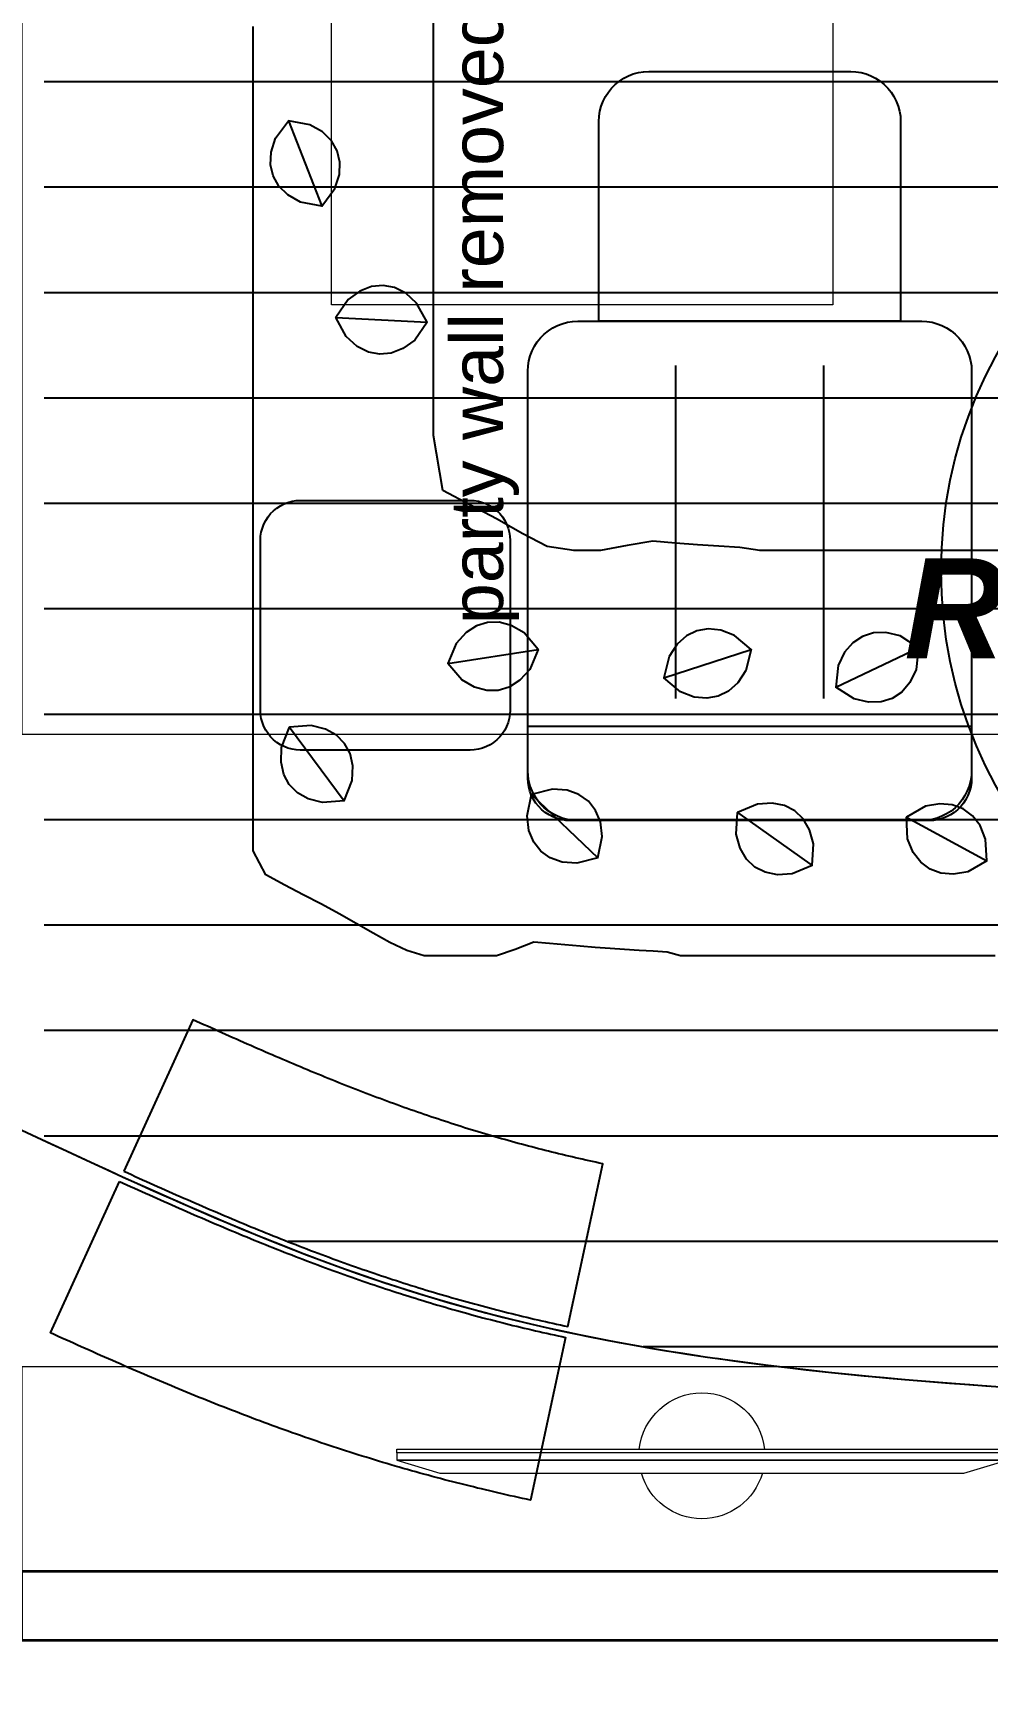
# Model space of a CAD drawing. Header units: millimetres. Extents: x 0 to 125073, y 0 to 71249.
# Drawn here: x 62844 to 64564, y 40288 to 43261 of the extents above; entities that cross this region are included whole.
import ezdxf
from ezdxf.enums import TextEntityAlignment as Align

# ---------------------------------------------------------------- set-up
doc = ezdxf.new("R2010")
doc.units = ezdxf.units.MM
doc.layers.add('DA_FURNITURE', color=102, linetype='Continuous', lineweight=5, true_color=0xc2666666)
doc.layers.add('DA_TEXT IN SQ.FT', color=193, linetype='Continuous', lineweight=9)
doc.layers.add('DA_WALL', color=7, linetype='Continuous', lineweight=35)
for name, color, linetype in [('PROP-FLOOR', 41, 'CONTINUOUS'), ('PROP-FURN', 9, 'CONTINUOUS'), ('PROP-GLAZ', 4, 'CONTINUOUS'), ('PROP-TEXT', 3, 'CONTINUOUS')]:
    doc.layers.add(name, color=color, linetype=linetype)
doc.styles.get("Standard").update_dxf_attribs({"font": 'arial.ttf'})

# ---------------------------------------------------------------- blocks, each defined once
blk = doc.blocks.new('34ty3v4y5')
at = {"layer": 'DA_FURNITURE'}
for p, q in [((4713.8694, 1084.9178), (4713.8694, 1085.0532)), ((4713.8694, 1085.0532), (4714.8908, 1085.0532)), ((4714.0869, 1084.9212), (4714.0869, 1085.0532)), ((4714.8908, 1085.0532), (4714.8908, 1084.3602)), ((4715.199, 1085.0711), (4715.1791, 1085.037)), ((4715.5017, 1084.9711), (4715.5838, 1085.0532)), ((4715.1789, 1085.0345), (4715.0843, 1084.793)), ((4713.8694, 1084.9212), (4714.8908, 1084.9212)), ((4714.0575, 1084.3602), (4714.0575, 1084.9212)), ((4714.8861, 1084.9178), (4714.0575, 1084.9178)), ((4714.0575, 1084.43), (4714.0575, 1084.9178)), ((4714.0612, 1084.9178), (4714.0612, 1084.8188)), ((4714.8861, 1084.9212), (4714.9798, 1084.9212)), ((4714.8861, 1084.9178), (4714.8861, 1084.8188)), ((4715.126, 1084.9166), (4715.1283, 1084.901)), ((4714.8854, 1084.8735), (4714.8884, 1084.854)), ((4714.8891, 1084.8529), (4714.9284, 1084.7293)), ((4714.8861, 1084.8188), (4714.0612, 1084.8188)), ((4715.6271, 1084.8351), (4715.6112, 1084.8079)), ((4715.6033, 1084.8019), (4715.5049, 1084.7021)), ((4715.3917, 1084.7476), (4715.3795, 1084.732)), ((4715.3792, 1084.7308), (4715.3161, 1084.6176)), ((4715.4162, 1084.6039), (4715.3155, 1084.5223)), ((4715.434, 1084.6149), (4715.4169, 1084.605)), ((4715.5633, 1084.5983), (4715.5083, 1084.5506)), ((4715.5636, 1084.598), (4715.5803, 1084.612)), ((4715.5378, 1084.4124), (4715.4109, 1084.365)), ((4715.538, 1084.412), (4715.5586, 1084.4188)), ((4715.4518, 1084.3803), (4715.4518, 1082.5652)), ((4715.4518, 1084.1897), (4715.5838, 1084.1897)), ((4714.8908, 1084.1622), (4715.4518, 1084.1622)), ((4715.3494, 1082.5692), (4715.3494, 1084.1622)), ((4715.4484, 1082.5692), (4715.4484, 1084.1622)), ((4715.4518, 1084.1347), (4715.5838, 1084.1347)), ((4715.4518, 1082.5652), (4715.0558, 1082.5652)), ((4715.0558, 1082.5652), (4715.0558, 1082.4332)), ((4715.4484, 1082.5692), (4715.3494, 1082.5692)), ((4715.4518, 1082.5652), (4715.5838, 1082.4332))]:
    blk.add_line(p, q, dxfattribs=at)
at = {"layer": 'DA_FURNITURE', "ltscale": 0.5}
blk.add_lwpolyline([(4715.5838, 1082.4332), (4713.2478, 1082.4332), (4713.2478, 1084.7232), (4713.8694, 1084.7232), (4713.8694, 1085.0532), (4715.1891, 1085.0541), (4715.199, 1085.0711, -0.266357), (4715.2107, 1085.0778, -0.055179), (4715.3361, 1085.0532), (4715.5838, 1085.0532), (4715.5838, 1084.8996, -0.027882), (4715.6262, 1084.85, -0.30437), (4715.6271, 1084.8351), (4715.6112, 1084.8079, -0.195374), (4715.6033, 1084.8019), (4715.5838, 1084.7821), (4715.5838, 1082.4332)], format="xyb", dxfattribs=at)
at = {"layer": 'DA_FURNITURE'}
for points in [[(4714.8908, 1082.4332), (4714.8908, 1085.0532), (4715.1886, 1085.0532)], [(4715.3361, 1085.0532), (4715.5838, 1085.0532), (4715.5838, 1084.8996)], [(4714.8908, 1084.3602), (4713.8694, 1084.3602), (4713.8694, 1084.9178)], [(4715.5838, 1084.7821), (4715.5838, 1082.4332), (4714.8908, 1082.4332)], [(4714.8908, 1082.4332), (4714.8908, 1082.4332), (4713.2478, 1082.4332), (4713.2478, 1084.7232), (4713.8694, 1084.7232)]]:
    blk.add_lwpolyline(points, dxfattribs=at)
for points in [[(4715.4518, 1082.5652), (4715.4518, 1084.1622), (4715.4518, 1084.1622), (4715.4518, 1082.5652)], [(4714.0213, 1082.9914), (4714.5738, 1082.9914), (4714.5738, 1083.895), (4714.0213, 1083.895)]]:
    blk.add_lwpolyline(points, close=True, dxfattribs=at)
for centre, radius, start, end in [((4715.2107, 1085.0643), 0.0135, 85.0502, 149.6593), ((4715.1614, 1084.495), 0.5849, 37.3741, 85.0502), ((4715.1815, 1085.0356), 0.00281, 149.6593, 257.5837), ((4714.9925, 1084.1865), 0.8671, 45.2113, 77.45), ((4715.0521, 1084.6378), 0.2925, 76.4026, 124.0786), ((4715.0837, 1084.4649), 0.4335, 84.2398, 116.4785), ((4715.1193, 1084.9155), 0.00673, 8.6878, 76.4026), ((4714.892, 1084.8745), 0.00673, 124.0786, 188.6878), ((4714.8897, 1084.8542), 0.0014, 188.6878, 296.6122), ((4715.4184, 1084.991), 0.2232, 217.5398, 267.2522), ((4715.6155, 1084.8419), 0.0135, 329.6593, 37.3741), ((4715.5998, 1084.8146), 0.0132, 285.4399, 329.6593), ((4715.0904, 1084.7906), 0.0066, 158.5957, 226.2769), ((4715.5726, 1085.2948), 0.7042, 226.2769, 249.4924), ((4714.96, 1085.078), 0.3521, 265.3053, 294.7986), ((4715.1063, 1084.7613), 0.0033, 294.7986, 352.6052), ((4715.397, 1084.7434), 0.00673, 77.2947, 141.9038), ((4715.3341, 1084.4647), 0.2925, 32.1956, 77.2947), ((4714.9315, 1084.7303), 0.0033, 197.6242, 265.3053), ((4715.3806, 1084.7312), 0.0014, 141.9038, 249.8282), ((4715.2374, 1084.3376), 0.4174, 38.5947, 70.0073), ((4715.3189, 1084.616), 0.0033, 150.8402, 218.5214), ((4715.5916, 1084.8332), 0.3521, 218.5214, 230.1035), ((4715.4176, 1084.6038), 0.0014, 120.0661, 227.9905), ((4715.1383, 1084.2917), 0.4174, 16.757, 48.1696), ((4715.4374, 1084.609), 0.00673, 55.457, 120.0661), ((4715.2754, 1084.3737), 0.2925, 10.3579, 55.457), ((4715.576, 1084.617), 0.0066, 310.0568, 32.1956), ((4715.3175, 1084.5197), 0.0033, 129.0025, 196.6837), ((4715.6517, 1084.6199), 0.3521, 196.6837, 226.177), ((4715.5566, 1084.4251), 0.0066, 288.2192, 10.3579), ((4715.4101, 1084.3682), 0.0033, 226.177, 283.9836)]:
    blk.add_arc(centre, radius, start, end, dxfattribs=at)
blk = doc.blocks.new('nftujfuk')
at = {"layer": 'DA_FURNITURE', "ltscale": 5, "elevation": 0}
for points in [[(3568.3786, 921.4537), (3568.3704, 921.4537), (3568.3704, 920.0761), (3568.3786, 920.0761)], [(3568.3786, 921.4537), (3568.3949, 921.4537), (3568.3949, 920.0761), (3568.3786, 920.0761)], [(3568.4245, 921.356), (3568.4245, 920.1738), (3568.3949, 920.0761), (3568.3949, 921.4537)]]:
    blk.add_lwpolyline(points, close=True, dxfattribs=at)
at = {"layer": 'DA_FURNITURE'}
for start, end in [(95.9312, 264.0688), (286.0862, 73.9138)]:
    blk.add_arc((3568.3851, 920.7649), 0.1421, start, end, dxfattribs=at)
blk = doc.blocks.new('SRAFGADFGDFG')
at = {"layer": 'DA_FURNITURE'}
blk.add_lwpolyline([(-38218.6, 80816.5), (-35863.6, 80816.5), (-35863.6, 81185), (-38218.6, 81185)], close=True, dxfattribs=at)
for name, p, xscale, yscale, zscale, rotation in [('34ty3v4y5', (-1120651.8, -4630922.3), -1000, 1000, 1000, 270), ('nftujfuk', (698265.1, 2930486.3, 0), -798.5297558340442, 798.5297558340442, 798.5297558340299, 90)]:
    blk.add_blockref(name, p, dxfattribs=dict(at, xscale=xscale, yscale=yscale, zscale=zscale, rotation=rotation))
blk = doc.blocks.new('14TH 2')
at = {"layer": 'DA_WALL'}
blk.add_lwpolyline([(6318.4727, 1266.6421), (6316.2427, 1266.6421), (6316.2427, 1266.7671), (6318.5977, 1266.7671), (6318.5977, 1263.8971), (6318.4727, 1263.8971), (6318.4727, 1266.6421)], close=True, dxfattribs=at)
blk = doc.blocks.new('A$Cfed68cb1')
at = {"layer": 'DA_TEXT IN SQ.FT', "insert": (-43.9197, -16.4305), "char_height": 0.18, "attachment_point": 7}
blk.add_mtext_dynamic_manual_height_columns('{\\fArial|b1|i1|c0|p34;\\P\\pxqc;RERA :1242SQ.FT}', width=2.985736, gutter_width=12.5, heights=[-0.507], dxfattribs=at)

msp = doc.modelspace()

# ---------------------------------------------------------------- linework, layer by layer
at = {"layer": 'PROP-FLOOR'}
for p, q in [((62864, 43174), (67904, 43174)), ((62864, 42984), (67904, 42984)), ((62864, 42794), (67904, 42794)), ((62864, 42604), (67904, 42604)), ((62864, 42414), (67904, 42414)), ((62864, 42224), (67904, 42224)), ((62864, 42034), (67904, 42034)), ((62864, 41844), (67904, 41844)), ((62864, 41654), (67904, 41654)), ((62864, 41464), (67904, 41464)), ((62864, 41274), (67904, 41274)), ((63304, 41084), (67904, 41084)), ((63944, 40894), (67904, 40894))]:
    msp.add_line(p, q, dxfattribs=at)
for points in [[(64588.22142, 42328.86), (64555.6823, 42328.86), (64523.30171, 42328.86), (64491, 42328.86), (64458.69829, 42328.86), (64426.3177, 42328.86), (64393.77858, 42328.86), (64360.99973, 42328.86), (64327.89754, 42328.86), (64294.38518, 42328.86), (64260.3716, 42328.86), (64225.76052, 42328.86), (64190.44928, 42328.86), (64154.32753, 42328.86), (64118.20483, 42334.03129), (64080.64731, 42336.35471), (64042.02436, 42338.89757), (64002.23291, 42341.81938), (63961.24807, 42345.59722), (63915.40315, 42337.52348), (63867.07962, 42328.86), (63818.94816, 42328.86), (63770.85149, 42336.17298), (63726.1318, 42359.14138), (63680.61336, 42385.02255), (63632.81752, 42410.54997), (63582.91981, 42436.97591), (63566, 42536.03353), (63566, 42663.55529), (63566, 42783.81652), (63566, 42897.68983), (63566, 43005.92785), (63566, 43109.18427), (63566, 43208.03061), (63566, 43302.96994)], [(62824, 41284), (62860.3522, 41267.07634), (62896.7044, 41250.19867), (62933.0566, 41233.38905), (62969.40881, 41216.67176), (63005.76101, 41200.07324), (63042.11321, 41183.62196), (63078.46541, 41167.34824), (63114.81761, 41151.28389), (63151.16981, 41135.46182), (63187.52201, 41119.91545), (63223.87421, 41104.67816), (63260.22642, 41089.78256), (63296.57862, 41075.25973), (63332.93082, 41061.13854), (63369.28302, 41047.44489), (63405.63522, 41034.2012), (63441.98742, 41021.42583), (63478.33962, 41009.13283), (63514.69182, 40997.33179), (63551.04403, 40986.02778), (63587.39623, 40975.22163), (63623.74843, 40964.91012), (63660.10063, 40955.08649), (63696.45283, 40945.74082), (63732.80503, 40936.86061), (63769.15723, 40928.43124), (63805.50943, 40920.43647), (63841.86164, 40912.85892), (63878.21384, 40905.68045), (63914.56604, 40898.88252), (63950.91824, 40892.44649), (63987.27044, 40886.35388), (64023.62264, 40880.58654), (64059.97484, 40875.12681), (64096.32704, 40869.95765), (64132.67925, 40865.06269), (64169.03145, 40860.42629), (64205.38365, 40856.03359), (64241.73585, 40851.8705), (64278.08805, 40847.92369), (64314.44025, 40844.1806), (64350.79245, 40840.6294), (64387.14465, 40837.25897), (64423.49686, 40834.05889), (64459.84906, 40831.01936), (64496.20126, 40828.1312), (64532.55346, 40825.38582), (64568.90566, 40822.77516)]]:
    msp.add_lwpolyline(points, dxfattribs=at)
for points in [[(63364.91339, 42949.67428), (63388.41567, 42981.06546), (63396.33972, 43006.33731), (63397.27156, 43028.86253), (63392.45746, 43049.13067), (63382.18987, 43067.25661), (63366.17633, 43083.12546), (63343.17059, 43096.24769), (63304.58661, 43103.25058), (63364.91339, 42949.67428), (63326.32941, 42956.67717), (63303.32367, 42969.7994), (63287.31013, 42985.66825), (63277.04254, 43003.79419), (63272.22844, 43024.06232), (63273.16028, 43046.58755), (63281.08433, 43071.8594), (63304.58661, 43103.25058)], [(63554.65003, 42740.45634), (63535.69142, 42774.78322), (63515.90912, 42792.39337), (63495.7571, 42802.50031), (63475.30127, 42806.44137), (63454.55709, 42804.53039), (63433.50909, 42796.45353), (63412.09138, 42780.87346), (63389.84997, 42748.57666), (63554.65003, 42740.45634), (63532.40862, 42708.15953), (63510.99091, 42692.57946), (63489.94291, 42684.5026), (63469.19873, 42682.59163), (63448.7429, 42686.53268), (63428.59088, 42696.63962), (63408.80858, 42714.24978), (63389.84997, 42748.57666)], [(63754.72014, 42150.62642), (63729.21256, 42180.41109), (63706.27824, 42193.65775), (63684.49892, 42199.48142), (63663.66873, 42199.20512), (63643.73937, 42193.13935), (63624.75914, 42180.97362), (63606.93392, 42161.38489), (63591.68196, 42125.25815), (63754.72014, 42150.62642), (63739.46819, 42114.49968), (63721.64296, 42094.91095), (63702.66273, 42082.74522), (63682.73337, 42076.67945), (63661.90319, 42076.40315), (63640.12386, 42082.22682), (63617.18954, 42095.47347), (63591.68196, 42125.25815)], [(64138.35831, 42150.42059), (64108.45462, 42175.78854), (64083.71149, 42185.23493), (64061.28464, 42187.53501), (64040.76123, 42183.96251), (64022.04438, 42174.81633), (64005.23098, 42159.79756), (63990.73386, 42137.63249), (63981.39729, 42099.54585), (64138.35831, 42150.42059), (64129.02174, 42112.33395), (64114.52462, 42090.16887), (64097.71122, 42075.1501), (64078.99437, 42066.00393), (64058.47096, 42062.43142), (64036.04411, 42064.7315), (64011.30098, 42074.17789), (63981.39729, 42099.54585)], [(64440.36247, 42153.58159), (64407.37975, 42174.79252), (64381.60847, 42180.89972), (64359.074, 42180.2277), (64339.19943, 42173.98474), (64321.84937, 42162.4544), (64307.15922, 42145.35313), (64295.70588, 42121.47264), (64291.46398, 42082.48841), (64440.36247, 42153.58159), (64436.12057, 42114.59736), (64424.66724, 42090.71687), (64409.97708, 42073.6156), (64392.62703, 42062.08526), (64372.75246, 42055.8423), (64350.21799, 42055.17028), (64324.44671, 42061.27748), (64291.46398, 42082.48841)], [(63405.11944, 41877.76056), (63419.58094, 41914.21092), (63420.61038, 41940.67594), (63415.6109, 41962.6591), (63405.65707, 41980.95921), (63391.00107, 41995.76376), (63371.39071, 42006.88526), (63345.75144, 42013.5249), (63306.68009, 42010.1792), (63405.11944, 41877.76056), (63366.04809, 41874.41487), (63340.40882, 41881.05451), (63320.79846, 41892.17601), (63306.14246, 41906.98056), (63296.18863, 41925.28067), (63291.18915, 41947.26383), (63292.21858, 41973.72885), (63306.68009, 42010.1792)], [(63862.16133, 41775.01413), (63870.2306, 41813.38926), (63866.75613, 41839.6454), (63858.10033, 41860.46201), (63845.18668, 41876.80858), (63828.23191, 41888.91266), (63807.01929, 41896.54671), (63780.62533, 41898.74123), (63742.68764, 41888.81676), (63862.16133, 41775.01413), (63824.22363, 41765.08965), (63797.82967, 41767.28417), (63776.61705, 41774.91822), (63759.66228, 41787.0223), (63746.74863, 41803.36888), (63738.09283, 41824.18548), (63734.61837, 41850.44163), (63742.68764, 41888.81676)], [(64248.3961, 41760.98412), (64250.93363, 41800.11627), (64243.76555, 41825.61284), (64232.24115, 41844.98918), (64217.13689, 41859.3361), (64198.63498, 41868.90962), (64176.5532, 41873.45372), (64150.1151, 41871.87758), (64113.97139, 41856.66588), (64248.3961, 41760.98412), (64212.25239, 41745.77242), (64185.8143, 41744.19628), (64163.73252, 41748.74038), (64145.2306, 41758.3139), (64130.12634, 41772.66082), (64118.60194, 41792.03716), (64111.43386, 41817.53373), (64113.97139, 41856.66588)], [(64563.40056, 41769.27239), (64561.29034, 41808.4299), (64551.15598, 41832.8993), (64537.42001, 41850.77603), (64520.72438, 41863.23512), (64501.21973, 41870.55233), (64478.75542, 41872.45191), (64452.6895, 41867.75881), (64418.59944, 41848.37761), (64563.40056, 41769.27239), (64529.3105, 41749.89119), (64503.24458, 41745.19809), (64480.78027, 41747.09767), (64461.27562, 41754.41488), (64444.57999, 41766.87397), (64430.84402, 41784.7507), (64420.70966, 41809.2201), (64418.59944, 41848.37761)]]:
    msp.add_lwpolyline(points, close=True, dxfattribs=at)
at = {"layer": 'PROP-FURN'}
for p, q in [((64002.66667, 42062), (64002.66667, 42662)), ((64269.33333, 42062), (64269.33333, 42662))]:
    msp.add_line(p, q, dxfattribs=at)
msp.add_lwpolyline([(64578.40851, 41598), (64556.50972, 41598), (64534.65096, 41598), (64512.81883, 41598), (64491, 41598), (64469.18117, 41598), (64447.34904, 41598), (64425.49028, 41598), (64403.59149, 41598), (64381.63917, 41598), (64359.61971, 41598), (64337.5193, 41598), (64315.32396, 41598), (64293.01945, 41598), (64270.59127, 41598), (64248.02461, 41598), (64225.3043, 41598), (64202.41476, 41598), (64179.34, 41598), (64156.06351, 41598), (64132.56827, 41598), (64108.83665, 41598), (64084.85038, 41598), (64060.59048, 41598), (64036.03721, 41598), (64011.16996, 41598), (63987.22274, 41604.98822), (63962.01571, 41606.52542), (63936.46933, 41608.12798), (63910.56273, 41609.80229), (63884.27616, 41611.56429), (63857.59321, 41613.44743), (63830.50393, 41615.51267), (63803.00835, 41617.85738), (63775.11901, 41620.61786), (63746.59404, 41622.96264), (63713.16642, 41609.7074), (63679.32922, 41598.30721), (63647.86435, 41598), (63615.74058, 41598), (63582.82184, 41598), (63549.05744, 41598), (63517.82634, 41607.8824), (63487.56571, 41622.42612), (63457.39432, 41638.92079), (63426.93959, 41656.33054), (63395.88292, 41673.89534), (63364.01871, 41691.23644), (63331.29395, 41708.39185), (63297.82142, 41725.78002), (63263.86461, 41744.10258), (63241, 41787.70009), (63241, 41877.96423), (63241, 41965.43498), (63241, 42050.29094), (63241, 42132.69708), (63241, 42212.8061), (63241, 42290.75957), (63241, 42366.68895), (63241, 42440.71661), (63241, 42512.95656), (63241, 42583.51526), (63241, 42652.49225), (63241, 42719.9808), (63241, 42786.06839), (63241, 42850.83726), (63241, 42914.36479), (63241, 42976.72396), (63241, 43037.98369), (63241, 43098.20917), (63241, 43157.46217), (63241, 43215.80129), (63241, 43273.28228)], dxfattribs=at)
for points in [[(63864, 43102), (63864.49303, 43111.40756), (63865.96672, 43120.71205), (63868.40491, 43129.81153), (63871.78091, 43138.6063), (63876.05771, 43147), (63881.18847, 43154.90067), (63887.11697, 43162.22175), (63893.77825, 43168.88303), (63901.09933, 43174.81153), (63909, 43179.94229), (63917.3937, 43184.21909), (63926.18847, 43187.59509), (63935.28795, 43190.03328), (63944.59244, 43191.50697), (63954, 43192), (64318, 43192), (64327.40756, 43191.50697), (64336.71205, 43190.03328), (64345.81153, 43187.59509), (64354.6063, 43184.21909), (64363, 43179.94229), (64370.90067, 43174.81153), (64378.22175, 43168.88303), (64384.88303, 43162.22175), (64390.81153, 43154.90067), (64395.94229, 43147), (64400.21909, 43138.6063), (64403.59509, 43129.81153), (64406.03328, 43120.71205), (64407.50697, 43111.40756), (64408, 43102), (64408, 42742), (63864, 42742)], [(63736, 42652), (63736.49303, 42661.40756), (63737.96672, 42670.71205), (63740.40491, 42679.81153), (63743.78091, 42688.6063), (63748.05771, 42697), (63753.18847, 42704.90067), (63759.11697, 42712.22175), (63765.77825, 42718.88303), (63773.09933, 42724.81153), (63781, 42729.94229), (63789.3937, 42734.21909), (63798.18847, 42737.59509), (63807.28795, 42740.03328), (63816.59244, 42741.50697), (63826, 42742), (64446, 42742), (64455.40756, 42741.50697), (64464.71205, 42740.03328), (64473.81153, 42737.59509), (64482.6063, 42734.21909), (64491, 42729.94229), (64498.90067, 42724.81153), (64506.22175, 42718.88303), (64512.88303, 42712.22175), (64518.81153, 42704.90067), (64523.94229, 42697), (64528.21909, 42688.6063), (64531.59509, 42679.81153), (64534.03328, 42670.71205), (64535.50697, 42661.40756), (64536, 42652), (64536, 41932), (64535.50697, 41922.59244), (64534.03328, 41913.28795), (64531.59509, 41904.18847), (64528.21909, 41895.3937), (64523.94229, 41887), (64518.81153, 41879.09933), (64512.88303, 41871.77825), (64506.22175, 41865.11697), (64498.90067, 41859.18847), (64491, 41854.05771), (64482.6063, 41849.78091), (64473.81153, 41846.40491), (64464.71205, 41843.96672), (64455.40756, 41842.49303), (64446, 41842), (63826, 41842), (63816.59244, 41842.49303), (63807.28795, 41843.96672), (63798.18847, 41846.40491), (63789.3937, 41849.78091), (63781, 41854.05771), (63773.09933, 41859.18847), (63765.77825, 41865.11697), (63759.11697, 41871.77825), (63753.18847, 41879.09933), (63748.05771, 41887), (63743.78091, 41895.3937), (63740.40491, 41904.18847), (63737.96672, 41913.28795), (63736.49303, 41922.59244), (63736, 41932)], [(63254, 42347), (63254.39442, 42354.52605), (63255.57337, 42361.96964), (63257.52393, 42369.24922), (63260.22473, 42376.28504), (63263.64617, 42383), (63267.75078, 42389.32054), (63272.49357, 42395.1774), (63277.8226, 42400.50643), (63283.67946, 42405.24922), (63290, 42409.35383), (63296.71496, 42412.77527), (63303.75078, 42415.47607), (63311.03036, 42417.42663), (63318.47395, 42418.60558), (63326, 42419), (63632, 42419), (63639.52605, 42418.60558), (63646.96964, 42417.42663), (63654.24922, 42415.47607), (63661.28504, 42412.77527), (63668, 42409.35383), (63674.32054, 42405.24922), (63680.1774, 42400.50643), (63685.50643, 42395.1774), (63690.24922, 42389.32054), (63694.35383, 42383), (63697.77527, 42376.28504), (63700.47607, 42369.24922), (63702.42663, 42361.96964), (63703.60558, 42354.52605), (63704, 42347), (63704, 42041), (63703.60558, 42033.47395), (63702.42663, 42026.03036), (63700.47607, 42018.75078), (63697.77527, 42011.71496), (63694.35383, 42005), (63690.24922, 41998.67946), (63685.50643, 41992.8226), (63680.1774, 41987.49357), (63674.32054, 41982.75078), (63668, 41978.64617), (63661.28504, 41975.22473), (63654.24922, 41972.52393), (63646.96964, 41970.57337), (63639.52605, 41969.39442), (63632, 41969), (63326, 41969), (63318.47395, 41969.39442), (63311.03036, 41970.57337), (63303.75078, 41972.52393), (63296.71496, 41975.22473), (63290, 41978.64617), (63283.67946, 41982.75078), (63277.8226, 41987.49357), (63272.49357, 41992.8226), (63267.75078, 41998.67946), (63263.64617, 42005), (63260.22473, 42011.71496), (63257.52393, 42018.75078), (63255.57337, 42026.03036), (63254.39442, 42033.47395), (63254, 42041)], [(63736, 42012), (64536, 42012), (64536, 41918.5), (64535.58092, 41910.50357), (64534.32829, 41902.59476), (64532.25582, 41894.8602), (64529.38623, 41887.38465), (64525.75094, 41880.25), (64521.3898, 41873.53443), (64516.35058, 41867.31151), (64510.68849, 41861.64942), (64504.46557, 41856.6102), (64497.75, 41852.24906), (64490.61535, 41848.61377), (64483.1398, 41845.74418), (64475.40524, 41843.67171), (64467.49643, 41842.41908), (64459.5, 41842), (63812.5, 41842), (63804.50357, 41842.41908), (63796.59476, 41843.67171), (63788.8602, 41845.74418), (63781.38465, 41848.61377), (63774.25, 41852.24906), (63767.53443, 41856.6102), (63761.31151, 41861.64942), (63755.64942, 41867.31151), (63750.6102, 41873.53443), (63746.24906, 41880.25), (63742.61377, 41887.38465), (63739.74418, 41894.8602), (63737.67171, 41902.59476), (63736.41908, 41910.50357), (63736, 41918.5)], [(63008.13793, 41209.97787), (63014.87503, 41206.91564), (63021.60912, 41203.85998), (63028.34298, 41200.8098), (63035.07663, 41197.76529), (63041.81005, 41194.72665), (63048.54323, 41191.69408), (63055.27619, 41188.66778), (63062.00892, 41185.64794), (63068.7414, 41182.63477), (63075.47365, 41179.62847), (63082.20566, 41176.62925), (63088.93742, 41173.63732), (63095.66894, 41170.65287), (63102.40021, 41167.67613), (63109.13123, 41164.7073), (63115.862, 41161.74659), (63122.59251, 41158.79421), (63129.32276, 41155.85038), (63136.05276, 41152.91531), (63142.7825, 41149.9892), (63149.51199, 41147.07229), (63156.2412, 41144.16477), (63162.97016, 41141.26686), (63169.69885, 41138.37877), (63176.42728, 41135.50073), (63183.15545, 41132.63293), (63189.88334, 41129.77559), (63196.61098, 41126.92893), (63203.33834, 41124.09315), (63210.06544, 41121.26846), (63216.79228, 41118.45507), (63223.51885, 41115.65318), (63230.24515, 41112.863), (63236.9712, 41110.08474), (63243.69697, 41107.31858), (63250.42249, 41104.56474), (63257.14775, 41101.82341), (63263.87275, 41099.09477), (63270.59749, 41096.37903), (63277.32197, 41093.67638), (63284.0462, 41090.98699), (63290.77019, 41088.31105), (63297.49392, 41085.64874), (63304.21741, 41083.00023), (63310.94065, 41080.36571), (63317.66366, 41077.74533), (63324.38643, 41075.13927), (63331.10896, 41072.54768), (63337.83127, 41069.97072), (63344.55335, 41067.40855), (63351.27521, 41064.86131), (63357.99686, 41062.32915), (63364.71829, 41059.81221), (63371.43951, 41057.31063), (63378.16053, 41054.82453), (63384.88136, 41052.35404), (63391.60198, 41049.89928), (63398.32243, 41047.46037), (63405.04268, 41045.03742), (63411.76277, 41042.63053), (63418.48268, 41040.23982), (63425.20242, 41037.86536), (63431.922, 41035.50726), (63438.64143, 41033.1656), (63445.36072, 41030.84046), (63452.07986, 41028.53191), (63458.79886, 41026.24002), (63465.51774, 41023.96486), (63472.23649, 41021.70649), (63478.95513, 41019.46496), (63485.67366, 41017.24031), (63492.39208, 41015.0326), (63499.11041, 41012.84186), (63505.82864, 41010.66812), (63512.5468, 41008.51141), (63519.26487, 41006.37175), (63525.98288, 41004.24916), (63532.70082, 41002.14365), (63539.41871, 41000.05523), (63546.13654, 40997.9839), (63552.85433, 40995.92967), (63559.57208, 40993.89251), (63566.2898, 40991.87242), (63573.0075, 40989.86938), (63579.72518, 40987.88338), (63586.44284, 40985.91438), (63593.1605, 40983.96236), (63599.87816, 40982.02729), (63606.59583, 40980.10912), (63613.31351, 40978.20781), (63620.0312, 40976.32332), (63626.74892, 40974.45559), (63633.46667, 40972.60458), (63640.18445, 40970.77023), (63646.90227, 40968.95247), (63653.62014, 40967.15124), (63660.33806, 40965.36648), (63667.05603, 40963.59811), (63673.77407, 40961.84607), (63680.49217, 40960.11027), (63687.21033, 40958.39063), (63693.92858, 40956.68707), (63700.6469, 40954.99952), (63707.3653, 40953.32788), (63714.08379, 40951.67205), (63720.80238, 40950.03196), (63727.52105, 40948.40751), (63734.23983, 40946.79859), (63740.9587, 40945.20512), (63747.67769, 40943.62699), (63754.39678, 40942.0641), (63761.11598, 40940.51635), (63767.8353, 40938.98363), (63774.55473, 40937.46584), (63781.27429, 40935.96287), (63787.99397, 40934.47461), (63794.71377, 40933.00095), (63801.4337, 40931.54179), (63808.1637, 40930.09486), (63871.22182, 41223.39279), (63864.7922, 41224.77497), (63858.67477, 41226.10331), (63852.5613, 41227.444), (63846.45172, 41228.79713), (63840.34595, 41230.16281), (63834.24391, 41231.54114), (63828.14551, 41232.93222), (63822.05067, 41234.33615), (63815.9593, 41235.75303), (63809.87129, 41237.18295), (63803.78654, 41238.62603), (63797.70496, 41240.08236), (63791.62642, 41241.55204), (63785.55082, 41243.03517), (63779.47804, 41244.53185), (63773.40796, 41246.04218), (63767.34044, 41247.56626), (63761.27535, 41249.10419), (63755.21257, 41250.65606), (63749.15195, 41252.22199), (63743.09335, 41253.80205), (63737.03661, 41255.39636), (63730.9816, 41257.00501), (63724.92815, 41258.62809), (63718.8761, 41260.26569), (63712.82529, 41261.91792), (63706.77555, 41263.58487), (63700.72671, 41265.26662), (63694.6786, 41266.96328), (63688.63104, 41268.67492), (63682.58386, 41270.40164), (63676.53686, 41272.14353), (63670.48985, 41273.90067), (63664.44267, 41275.67314), (63658.3951, 41277.46104), (63652.34695, 41279.26443), (63646.29804, 41281.0834), (63640.24816, 41282.91802), (63634.19712, 41284.76838), (63628.1447, 41286.63454), (63622.09072, 41288.51657), (63616.03496, 41290.41454), (63609.97723, 41292.32851), (63603.91731, 41294.25855), (63597.85501, 41296.20472), (63591.79011, 41298.16706), (63585.72242, 41300.14564), (63579.65173, 41302.14051), (63573.57784, 41304.1517), (63567.50054, 41306.17927), (63561.41963, 41308.22324), (63555.33492, 41310.28366), (63549.2462, 41312.36055), (63543.15328, 41314.45395), (63537.05597, 41316.56387), (63530.95408, 41318.69033), (63524.84741, 41320.83334), (63518.73578, 41322.99292), (63512.61902, 41325.16906), (63506.49694, 41327.36176), (63500.36937, 41329.57102), (63494.23613, 41331.79683), (63488.09707, 41334.03917), (63481.95203, 41336.29802), (63475.80083, 41338.57334), (63469.64334, 41340.86512), (63463.4794, 41343.1733), (63457.30888, 41345.49784), (63451.13163, 41347.8387), (63444.94753, 41350.19582), (63438.75645, 41352.56914), (63432.55827, 41354.95859), (63426.35287, 41357.3641), (63420.14015, 41359.78559), (63413.92, 41362.22298), (63407.69233, 41364.67617), (63401.45705, 41367.14508), (63395.21407, 41369.6296), (63388.96332, 41372.12962), (63382.70472, 41374.64504), (63376.43821, 41377.17573), (63370.16372, 41379.72157), (63363.88121, 41382.28244), (63357.59063, 41384.85819), (63351.29193, 41387.4487), (63344.98508, 41390.05382), (63338.67006, 41392.67339), (63332.34683, 41395.30728), (63326.01538, 41397.95531), (63319.6757, 41400.61732), (63313.32777, 41403.29316), (63306.97161, 41405.98265), (63300.60721, 41408.68561), (63294.23459, 41411.40187), (63287.85375, 41414.13124), (63281.46472, 41416.87353), (63275.06752, 41419.62857), (63268.66218, 41422.39615), (63262.24874, 41425.17608), (63255.82723, 41427.96817), (63249.39769, 41430.77221), (63242.96017, 41433.588), (63236.51472, 41436.41533), (63230.0614, 41439.254), (63223.60026, 41442.1038), (63217.13136, 41444.96452), (63210.65477, 41447.83594), (63204.17055, 41450.71786), (63197.67877, 41453.61006), (63191.17951, 41456.51231), (63184.67284, 41459.42442), (63178.15884, 41462.34615), (63171.63759, 41465.2773), (63165.10918, 41468.21765), (63158.57367, 41471.16697), (63152.03117, 41474.12506), (63145.48176, 41477.09169), (63138.92552, 41480.06666), (63132.27569, 41483.08924)], [(62999.86207, 41191.77045), (63006.605, 41188.70558), (63013.35094, 41185.64453), (63020.0971, 41182.58878), (63026.84349, 41179.53851), (63033.5901, 41176.49392), (63040.33694, 41173.4552), (63047.08402, 41170.42255), (63053.83132, 41167.39617), (63060.57886, 41164.37627), (63067.32664, 41161.36303), (63074.07467, 41158.35668), (63080.82293, 41155.35741), (63087.57145, 41152.36543), (63094.32021, 41149.38095), (63101.06922, 41146.40418), (63107.81848, 41143.43534), (63114.568, 41140.47463), (63121.31777, 41137.52226), (63128.0678, 41134.57845), (63134.81809, 41131.64341), (63141.56864, 41128.71736), (63148.31945, 41125.80051), (63155.07052, 41122.89308), (63161.82186, 41119.99528), (63168.57346, 41117.10732), (63175.32533, 41114.22942), (63182.07746, 41111.36179), (63188.82986, 41108.50465), (63195.58252, 41105.6582), (63202.33545, 41102.82267), (63209.08864, 41099.99825), (63215.8421, 41097.18516), (63222.59583, 41094.38361), (63229.34981, 41091.5938), (63236.10406, 41088.81594), (63242.85858, 41086.05023), (63249.61335, 41083.29686), (63256.36838, 41080.55604), (63263.12367, 41077.82797), (63269.87922, 41075.11283), (63276.63501, 41072.41081), (63283.39106, 41069.72211), (63290.14736, 41067.04691), (63296.9039, 41064.38538), (63303.66069, 41061.73772), (63310.41771, 41059.10408), (63317.17497, 41056.48465), (63323.93246, 41053.87958), (63330.69019, 41051.28905), (63337.44813, 41048.71321), (63344.2063, 41046.15221), (63350.96469, 41043.60621), (63357.72329, 41041.07535), (63364.48209, 41038.55978), (63371.2411, 41036.05963), (63378.00031, 41033.57503), (63384.75971, 41031.10611), (63391.5193, 41028.65299), (63398.27907, 41026.2158), (63405.03902, 41023.79463), (63411.79914, 41021.38961), (63418.55942, 41019.00083), (63425.31987, 41016.62839), (63432.08047, 41014.27238), (63438.84121, 41011.93289), (63445.6021, 41009.61), (63452.36313, 41007.30378), (63459.12428, 41005.0143), (63465.88556, 41002.74164), (63472.64695, 41000.48584), (63479.40845, 40998.24697), (63486.17006, 40996.02506), (63492.93176, 40993.82018), (63499.69355, 40991.63235), (63506.45543, 40989.4616), (63513.21738, 40987.30797), (63519.97941, 40985.17147), (63526.7415, 40983.05212), (63533.50364, 40980.94995), (63540.26584, 40978.86494), (63547.02808, 40976.79711), (63553.79035, 40974.74645), (63560.55266, 40972.71295), (63567.31499, 40970.69661), (63574.07735, 40968.6974), (63580.83971, 40966.7153), (63587.60208, 40964.75029), (63594.36445, 40962.80233), (63601.12681, 40960.87139), (63607.88917, 40958.95744), (63614.6515, 40957.06043), (63621.41381, 40955.18031), (63628.17609, 40953.31702), (63634.93834, 40951.47053), (63641.70055, 40949.64076), (63648.46271, 40947.82766), (63655.22482, 40946.03116), (63661.98688, 40944.25119), (63668.74887, 40942.48767), (63675.5108, 40940.74055), (63682.27267, 40939.00973), (63689.03445, 40937.29513), (63695.79616, 40935.59668), (63702.55779, 40933.91428), (63709.31932, 40932.24785), (63716.08077, 40930.59729), (63722.84213, 40928.96252), (63729.60338, 40927.34343), (63736.36453, 40925.73993), (63743.12558, 40924.15192), (63749.88652, 40922.5793), (63756.64735, 40921.02196), (63763.40806, 40919.4798), (63770.16865, 40917.95271), (63776.92913, 40916.44059), (63783.68948, 40914.94332), (63790.4497, 40913.4608), (63797.2098, 40911.99291), (63803.95983, 40910.54167), (63740.90171, 40617.24374), (63733.8513, 40618.75972), (63726.4887, 40620.35844), (63719.12214, 40621.97394), (63711.75169, 40623.60633), (63704.37744, 40625.25574), (63696.99945, 40626.92229), (63689.61782, 40628.60609), (63682.23263, 40630.30725), (63674.84397, 40632.02588), (63667.45195, 40633.7621), (63660.05667, 40635.51599), (63652.65822, 40637.28766), (63645.25672, 40639.07722), (63637.85229, 40640.88473), (63630.44505, 40642.71031), (63623.0351, 40644.55402), (63615.62259, 40646.41595), (63608.20765, 40648.29617), (63600.7904, 40650.19475), (63593.37099, 40652.11175), (63585.94956, 40654.04725), (63578.52627, 40656.00128), (63571.10125, 40657.97389), (63563.67467, 40659.96514), (63556.2467, 40661.97506), (63548.81748, 40664.00368), (63541.38718, 40666.05103), (63533.95599, 40668.11712), (63526.52407, 40670.20197), (63519.0916, 40672.30559), (63511.65876, 40674.42798), (63504.22573, 40676.56912), (63496.7927, 40678.72901), (63489.35986, 40680.90763), (63481.9274, 40683.10495), (63474.49551, 40685.32094), (63467.06439, 40687.55556), (63459.63424, 40689.80875), (63452.20526, 40692.08046), (63444.77764, 40694.37064), (63437.3516, 40696.67921), (63429.92733, 40699.00609), (63422.50503, 40701.3512), (63415.08492, 40703.71446), (63407.66719, 40706.09575), (63400.25206, 40708.49497), (63392.83972, 40710.91202), (63385.43038, 40713.34677), (63378.02424, 40715.79909), (63370.62151, 40718.26886), (63363.22239, 40720.75592), (63355.82707, 40723.26014), (63348.43576, 40725.78135), (63341.04865, 40728.31939), (63333.66593, 40730.87411), (63326.2878, 40733.44532), (63318.91443, 40736.03285), (63311.54603, 40738.63651), (63304.18276, 40741.25611), (63296.82481, 40743.89145), (63289.47236, 40746.54234), (63282.12556, 40749.20855), (63274.78459, 40751.88989), (63267.44961, 40754.58614), (63260.12077, 40757.29707), (63252.79823, 40760.02245), (63245.48214, 40762.76207), (63238.17263, 40765.51568), (63230.86985, 40768.28306), (63223.57392, 40771.06395), (63216.28498, 40773.85812), (63209.00313, 40776.66533), (63201.7285, 40779.48531), (63194.46119, 40782.31784), (63187.20131, 40785.16264), (63179.94895, 40788.01947), (63172.7042, 40790.88808), (63165.46715, 40793.7682), (63158.23787, 40796.65958), (63151.01644, 40799.56196), (63143.80292, 40802.47509), (63136.59738, 40805.3987), (63129.39986, 40808.33253), (63122.21041, 40811.27633), (63115.02908, 40814.22984), (63107.8559, 40817.1928), (63100.69089, 40820.16495), (63093.53409, 40823.14604), (63086.38551, 40826.13582), (63079.24516, 40829.13403), (63072.11306, 40832.14041), (63064.98919, 40835.15473), (63057.87356, 40838.17674), (63050.76615, 40841.20618), (63043.66696, 40844.24281), (63036.57596, 40847.2864), (63029.49313, 40850.33671), (63022.41844, 40853.3935), (63015.35186, 40856.45653), (63008.29334, 40859.52558), (63001.24285, 40862.60043), (62994.20033, 40865.68084), (62987.16575, 40868.76659), (62980.13904, 40871.85748), (62973.12016, 40874.95328), (62966.10903, 40878.05378), (62959.10559, 40881.15878), (62952.10978, 40884.26807), (62945.12153, 40887.38145), (62938.14076, 40890.49872), (62931.16739, 40893.61969), (62924.20136, 40896.74417), (62917.24258, 40899.87198), (62910.29097, 40903.00292), (62903.34645, 40906.13683), (62896.40892, 40909.27352), (62889.4783, 40912.41282), (62882.55451, 40915.55457), (62875.72431, 40918.65909)]]:
    msp.add_lwpolyline(points, close=True, dxfattribs=at)
msp.add_circle((65291, 42292), 810, dxfattribs=at)
at = {"layer": 'PROP-GLAZ'}
for points in [[(62824, 41284), (62851.22084, 41271.32391), (62878.03926, 41258.8575), (62904.47488, 41246.59901), (62930.54729, 41234.54671), (62956.27608, 41222.69884), (62981.68085, 41211.05365), (63006.78119, 41199.6094), (63031.59671, 41188.36434), (63056.14701, 41177.31672), (63080.45167, 41166.46479), (63104.5303, 41155.80681), (63128.40249, 41145.34102), (63152.08784, 41135.06568), (63175.60594, 41124.97904), (63198.9764, 41115.07934), (63222.21881, 41105.36485), (63245.35277, 41095.83382), (63268.39787, 41086.48449), (63291.37371, 41077.31512), (63314.29989, 41068.32396), (63337.19601, 41059.50926), (63360.08166, 41050.86928), (63382.97644, 41042.40226), (63405.89994, 41034.10645), (63428.87177, 41025.98012), (63451.91151, 41018.02151), (63475.03878, 41010.22886), (63498.27315, 41002.60045), (63521.63424, 40995.13451), (63545.14164, 40987.82929), (63568.81494, 40980.68306), (63592.67374, 40973.69406), (63616.73764, 40966.86054), (63641.02624, 40960.18076), (63665.55913, 40953.65296), (63690.35591, 40947.2754), (63715.43617, 40941.04634), (63740.81952, 40934.96401), (63766.52555, 40929.02668), (63792.57386, 40923.23259), (63818.98404, 40917.58001), (63845.7757, 40912.06717), (63872.96842, 40906.69233), (63900.58181, 40901.45375), (63928.63546, 40896.34967), (63957.14896, 40891.37835), (63986.14193, 40886.53803), (64015.63395, 40881.82698), (64045.64462, 40877.24344)], [(64076.19353, 40872.78566), (64107.30029, 40868.4519), (64138.98449, 40864.2404), (64171.26573, 40860.14942), (64204.1636, 40856.17722), (64237.69771, 40852.32204), (64271.88765, 40848.58213), (64306.75301, 40844.95575), (64342.31339, 40841.44114), (64378.58839, 40838.03657), (64415.59761, 40834.74028), (64453.36065, 40831.55052), (64491.89709, 40828.46555), (64531.22654, 40825.48361), (64571.3686, 40822.60297), (64612.34286, 40819.82186), (64654.16891, 40817.13855), (64696.86637, 40814.55128), (64740.45481, 40812.05831), (64784.95384, 40809.65788), (64830.38307, 40807.34826), (64876.76207, 40805.12769)]]:
    msp.add_lwpolyline(points, dxfattribs=at)

# ---------------------------------------------------------------- block references
at = {"color": 1, "xscale": 1000, "yscale": 1000, "zscale": 1000}
msp.add_blockref('A$Cfed68cb1', (107924.22813, 58513.9767), dxfattribs=at)
at = {"color": 1}
msp.add_blockref('SRAFGADFGDFG', (101042.82231, -40327.54866), dxfattribs=at)
at = {"layer": 'DA_WALL', "xscale": 1000, "yscale": 1000, "zscale": 1000}
msp.add_blockref('14TH 2', (-6253418.45791, -1226278.08535), dxfattribs=at)

# ---------------------------------------------------------------- texts
at = {"layer": 'PROP-TEXT'}
msp.add_text('party wall removed  ·  6250 at the deck, 8220 at the waist, 7280 at the pods', height=95, rotation=90, dxfattribs=at).set_placement((63644, 44409), align=Align.MIDDLE_CENTER)

doc.saveas('drawing.dxf')
